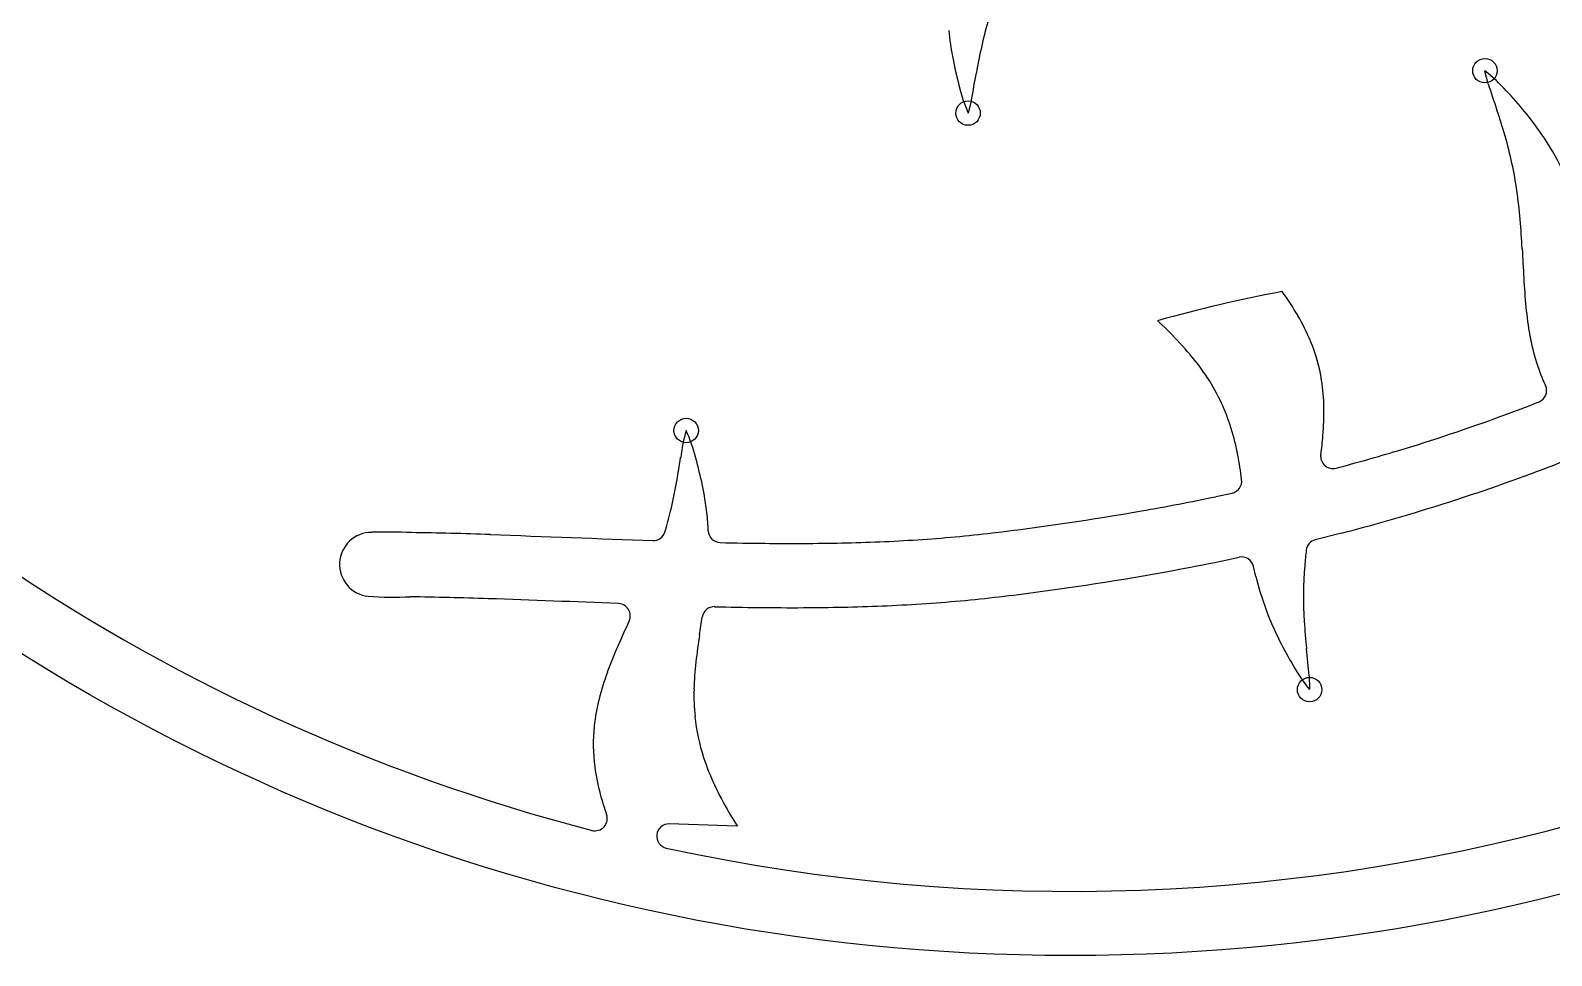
# Model space of a CAD drawing. Header units: millimetres. Extents: x -40.3 to 40.3, y -40.3 to 40.3.
# Drawn here: x -21.29 to 9.85, y -40.32 to -21.38 of the extents above; entities that cross this region are included whole.
import ezdxf

# ---------------------------------------------------------------- set-up
doc = ezdxf.new("R2010")
doc.units = ezdxf.units.MM
for name, color, linetype in [('CUT_INNER', 6, 'Continuous'), ('CUT_OUTER', 1, 'Continuous'), ('ENGRAVE', 7, 'Continuous')]:
    doc.layers.add(name, color=color, linetype=linetype)

msp = doc.modelspace()

# ---------------------------------------------------------------- linework, layer by layer
at = {"layer": 'CUT_INNER'}
for points in [[(8.554, -22.474), (8.487, -22.209), (8.486, -22.204)], [(-2.025, -22.8), (-2.093, -23.065), (-2.095, -23.07)], [(2.019, -27.55), (1.789, -27.328), (1.785, -27.324)], [(2.976, -30.926), (3.31, -30.853)], [(5.549, -31.674), (5.014, -31.808)], [(3.796, -32.562), (3.75, -32.358)], [(4.89, -34.599), (4.897, -34.872), (4.897, -34.877)], [(-6.989, -37.394), (-6.824, -37.669), (-6.822, -37.674), (-6.827, -37.674), (-8.211, -37.629)]]:
    msp.add_lwpolyline(points, dxfattribs=at)
for centre, radius, start, end in [((0, 0), 39.01, 257.7581, 11.7782), ((6.271, -23.49), 8.283, 159.5694, 167.492), ((4.088, -20.714), 6.612, 185.765, 190.6804), ((10.969, -24.53), 13.094, 167.501, 169.952), ((5.389, -20.47), 7.935, 190.6679, 194.8389), ((-0.001, -0.002), 39.008, 214.8653, 255.463), ((-40.829, -15.504), 39.484, 349.3512, 350.1695), ((6.139, -25.149), 3.766, 42.3368, 51.4373), ((1.377, -21.61), 3.766, 193.7086, 202.8091), ((46.11, -10.287), 39.484, 197.9793, 198.7977), ((3.163, -28.072), 7.935, 39.2961, 43.4671), ((-3.68, -27.182), 13.094, 16.1291, 18.5802), ((4.188, -27.235), 6.612, 34.3932, 39.3086), ((0.942, -25.844), 8.283, 8.1976, 16.1202), ((4.653, -26.908), 6.044, 26.3878, 34.3266), ((-1.112, -26.13), 10.357, 4.8757, 8.1439), ((-9.682, -26.85), 18.957, 3.0242, 4.8416), ((296.855, -10.772), 288.002, 183.00091, 183.12097), ((23.704, -25.67), 14.445, 183.1034, 185.4701), ((9.163, -53.123), 26.833, 100.3616, 105.959), ((-0.887, -30.464), 6.423, 30.2796, 35.5836), ((16.276, -26.383), 6.982, 185.4595, 190.2477), ((0.939, -29.396), 4.307, 22.6364, 30.2601), ((-2.972, -32.598), 7.099, 40.1753, 45.3182), ((13.917, -26.808), 4.586, 190.2664, 197.3604), ((-1.301, -31.184), 4.91, 33.0893, 40.145), ((1.637, -29.102), 3.55, 9.0665, 22.5796), ((12.761, -27.177), 3.372, 197.2399, 205.9121), ((-0.588, -30.715), 4.057, 16.9358, 33.0436), ((1.186, -29.166), 4.006, 0.9262, 8.9573), ((9.499, -28.752), 0.25, 292.0981, 24.0398), ((-0.318, -29.186), 5.509, 354.8972, 0.8823), ((-4.035, 5.768), 37.33, 286.705, 290.1987), ((2.654, -11.918), 18.423, 289.6678, 292.1293), ((-4.053, -30.637), 3.958, 164.3768, 172.5499), ((-11.312, -31.087), 3.766, 14.6312, 23.7316), ((-1.676, -31.046), 5.194, 10.7636, 16.9281), ((-1.212, -29.154), 6.403, 351.8056, 355.3186), ((-33.156, -26.228), 25.478, 349.9491, 351.203), ((-15.306, -32.291), 7.935, 11.5904, 15.7615), ((-4.302, -31.554), 7.869, 7.1518, 10.8287), ((5.373, -30.1), 0.25, 172.2314, 285.1543), ((-3.594, 4.035), 35.543, 284.7225, 286.8273), ((-1.408, -1.25), 31.152, 290.1057, 292.6247), ((-4.206, 6.28), 39.184, 286.7174, 290.1628), ((-17.785, -28.935), 9.87, 346.5829, 349.8526), ((-14.009, -32.027), 6.612, 6.6875, 11.603), ((3.257, -30.609), 0.25, 282.2186, 7.9385), ((-7.149, 17.684), 49.654, 279.9823, 281.7666), ((-14.324, -29.786), 6.306, 342.8332, 346.8034), ((-11.523, -31.776), 4.114, 2.0544, 7.2427), ((-8.334, 24.478), 56.549, 276.8423, 279.971), ((-5.278, 9.826), 42.889, 284.6221, 286.7266), ((-14.303, -32.314), 0.657, 89.8873, 263.8554), ((-13.984, -43.549), 11.897, 87.6274, 91.5303), ((-14.817, -120.852), 89.199, 88.10884, 89.14805), ((112.746, 3258.161), 3292.222, 267.830669, 267.888619), ((-8.538, -31.576), 0.25, 268.1097, 343.4665), ((-7.162, -31.617), 0.25, 182.6567, 268.525), ((-4.896, -4.069), 27.796, 273.6534, 276.8165), ((-5.927, 14.215), 46.098, 268.4565, 269.5928), ((-5.713, 18.321), 50.206, 269.3821, 271.1815), ((-5.419, 4.136), 36.018, 271.179, 273.6519), ((11.276, -32.791), 6.494, 173.1835, 175.9726), ((5.075, -32.051), 0.25, 104.1407, 173.0229), ((-8.027, 22.488), 55.852, 277.5745, 280.8237), ((-3.511, -0.475), 32.449, 280.6074, 282.3945), ((3.506, -32.412), 0.25, 12.6028, 102.219), ((13.055, -32.979), 8.283, 175.5429, 183.4655), ((9.668, -31.128), 6.044, 193.7331, 201.6719), ((-13.847, -24.714), 8.27, 266.3556, 272.3232), ((-14.816, -120.81), 87.842, 88.10801, 89.14971), ((-5.751, 4.041), 37.266, 275.3913, 277.8455), ((-32.66, -621.506), 588.856, 87.72149, 87.98119), ((-9.258, -33.366), 0.25, 335.3854, 87.8516), ((-7.288, -33.429), 0.25, 88.5261, 171.4312), ((-5.684, 28.303), 61.503, 268.5107, 270.20612), ((-5.61, 10.246), 43.445, 270.1943, 272.3195), ((-5.175, -0.459), 32.731, 272.3181, 275.1274), ((14.748, -44.504), 26.214, 155.1067, 156.3192), ((-68.814, -24.202), 61.964, 351.13129, 351.47079), ((10.193, -30.911), 6.612, 201.7385, 206.6539), ((17.858, -32.686), 13.094, 183.4744, 185.9255), ((6.058, -35.876), 13.813, 171.1643, 173.4957), ((11.376, -30.319), 7.935, 206.6414, 210.8124), ((-0.572, -37.793), 9.489, 156.2782, 159.8458), ((-34.424, -38.263), 39.484, 5.3247, 6.143), ((-4.307, -36.422), 5.509, 159.8463, 165.8313), ((-1.285, -35.038), 6.422, 173.5092, 178.5005), ((7.832, -32.519), 3.766, 209.6821, 218.7826), ((-3.208, -34.983), 4.498, 178.557, 185.6851), ((-5.764, -36.051), 4.006, 165.8753, 173.9064), ((-3.648, -35.016), 4.058, 185.8331, 197.9793), ((-6.217, -35.996), 3.55, 174.0156, 187.5287), ((-2.839, -34.748), 4.91, 198.0383, 205.0941), ((-5.467, -35.892), 4.307, 187.5854, 195.2091), ((-4.932, -35.782), 4.852, 194.8043, 199.9369), ((-0.858, -33.816), 7.099, 205.1243, 210.2673), ((-9.73, -37.519), 0.25, 255.4102, 19.1578), ((-8.219, -37.879), 0.25, 88.11, 257.8711)]:
    msp.add_arc(centre, radius, start, end, dxfattribs=at)
at = {"layer": 'CUT_OUTER'}
msp.add_circle((0, 0), 40.325, dxfattribs=at)
at = {"layer": 'ENGRAVE'}
for centre in [(8.486, -22.203), (-2.095, -23.071), (-7.865, -29.571), (4.897, -34.878)]:
    msp.add_circle(centre, 0.25, dxfattribs=at)

doc.saveas('drawing.dxf')
